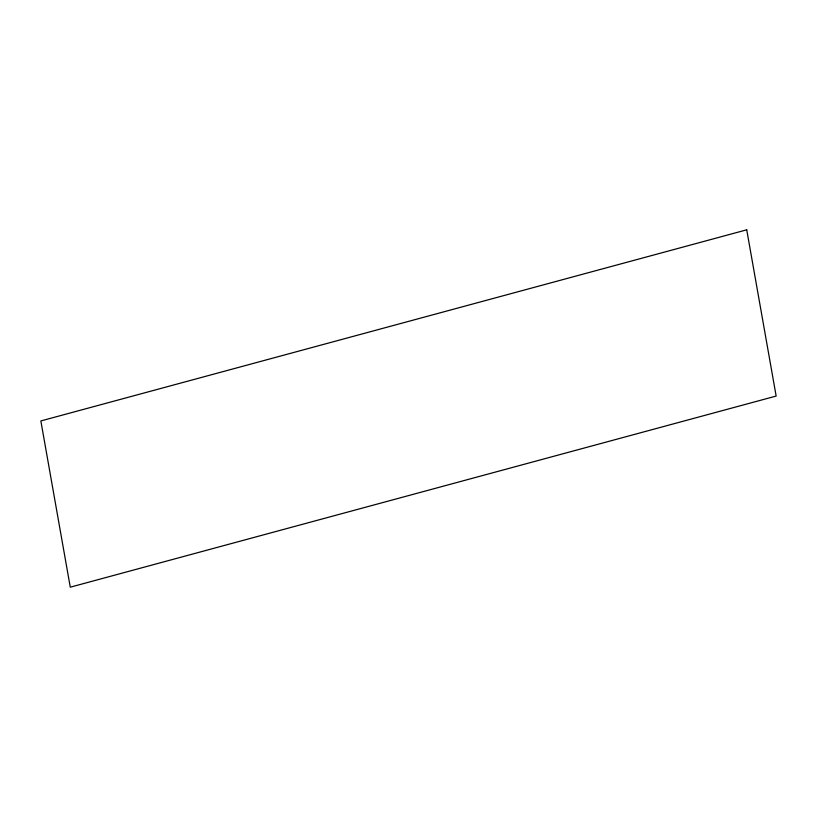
<?xml version="1.0" encoding="UTF-8"?>
<svg xmlns="http://www.w3.org/2000/svg" width="817" height="817" viewBox="0 0 817 817"><rect width="100%" height="100%" fill="white"/><g stroke="black" fill="none" stroke-linecap="round" stroke-linejoin="round"><path stroke-width="1.23" d="M746.728 229.822L40.85 420.939L70.272 587.178L776.15 396.061L746.728 229.822"/></g></svg>
